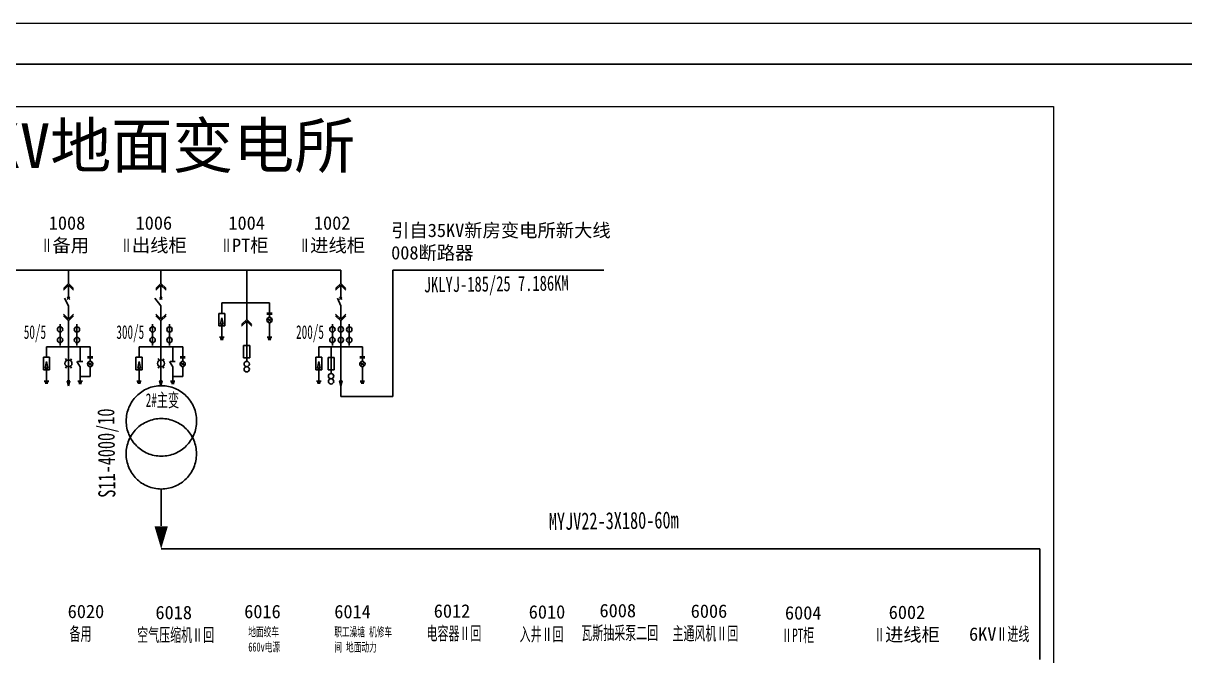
# Model space of a CAD drawing. Header units: millimetres. Extents: x -10061 to 3337, y -3023 to -418.
# Drawn here: x -9066.7 to -8685, y -2286.2 to -2078.4 of the extents above; entities that cross this region are included whole.
import ezdxf
from ezdxf.lldxf.tags import DXFTag

# ---------------------------------------------------------------- set-up
doc = ezdxf.new("R2010")
doc.units = ezdxf.units.MM
doc.linetypes.add('ACAD_ISO04W100', pattern=[30, 24, -3, 0, -3])
doc.layers.add('图框内框', color=16, linetype='Continuous', lineweight=100)
doc.layers.add('粗实线', color=7, linetype='Continuous', lineweight=30)
doc.styles.add('_宋体', font='', dxfattribs={"width": 0.6})
doc.styles.get("Standard").update_dxf_attribs({"font": 'txt', "bigfont": 'gbcbig.shx'})
doc.styles.add('仿宋_GB2312', font='', dxfattribs={"width": 0.7, "height": 3})
doc.styles.get('_宋体').set_extended_font_data('SimSun')
doc.styles.get('仿宋_GB2312').set_extended_font_data('FangSong_GB2312')
tags = doc.linetypes.add('ACAD_ISO02W100', pattern=[15, 12, -3]).pattern_tags.tags
tags[6:7] = [DXFTag(74, 4), DXFTag(75, 0), DXFTag(340, '0'), DXFTag(46, 1.0), DXFTag(50, 0.0), DXFTag(44, 0.0), DXFTag(45, 0.0)]
tags[4:5] = [DXFTag(74, 4), DXFTag(75, 0), DXFTag(340, '0'), DXFTag(46, 1.0), DXFTag(50, 0.0), DXFTag(44, 0.0), DXFTag(45, 0.0)]

msp = doc.modelspace()

# ---------------------------------------------------------------- linework, layer by layer
at = {"color": 0, "lineweight": -3}
msp.add_line((-10060.78, -2078.4), (-8149.48, -2078.4), dxfattribs=at)
at = {"layer": '图框内框', "color": 0, "lineweight": 30}
msp.add_line((-10043.2, -2091.86), (-8165.88, -2091.86), dxfattribs=at)
at = {"layer": '图框内框', "color": 0, "linetype": 'ACAD_ISO02W100', "lineweight": -3}
for p, q in [((-9457.16, -2105.76), (-8728.06, -2105.76)), ((-8728.06, -2105.76), (-8728.06, -2332.34))]:
    msp.add_line(p, q, dxfattribs=at)
at = {"layer": '粗实线', "color": 0, "ltscale": 25}
for p, q in [((-8962.39, -2159.51), (-9077.67, -2159.51)), ((-9051.88, -2159.51), (-9051.88, -2163.89)), ((-9021.46, -2159.51), (-9021.46, -2163.89)), ((-8993.28, -2159.51), (-8993.28, -2175.79)), ((-8962.39, -2159.51), (-8962.39, -2163.89)), ((-8945.22, -2159.51), (-8945.22, -2201.09)), ((-8945.22, -2159.51), (-8875.93, -2159.51)), ((-9051.88, -2163.89), (-9053.54, -2165.52)), ((-9051.88, -2164.42), (-9053.54, -2166.06)), ((-9051.88, -2163.89), (-9050.21, -2165.52)), ((-9051.88, -2164.42), (-9050.21, -2166.06)), ((-9051.88, -2164.42), (-9051.88, -2168.79)), ((-9021.46, -2163.89), (-9023.12, -2165.52)), ((-9021.46, -2164.42), (-9023.12, -2166.06)), ((-9021.46, -2163.89), (-9019.8, -2165.52)), ((-9021.46, -2164.42), (-9019.8, -2166.06)), ((-9021.46, -2164.42), (-9021.46, -2168.79)), ((-8962.39, -2163.89), (-8964.05, -2165.52)), ((-8962.39, -2164.42), (-8964.05, -2166.06)), ((-8962.39, -2163.89), (-8960.72, -2165.52)), ((-8962.39, -2164.42), (-8960.72, -2166.06)), ((-8962.39, -2164.42), (-8962.39, -2168.79)), ((-9051.88, -2168.79), (-9052.29, -2168.39)), ((-9051.88, -2168.79), (-9051.46, -2168.39)), ((-9021.46, -2168.79), (-9021.88, -2168.39)), ((-9021.46, -2168.79), (-9021.04, -2168.39)), ((-8962.39, -2168.79), (-8962.8, -2168.39)), ((-8962.39, -2168.79), (-8961.97, -2168.39)), ((-9051.88, -2171.29), (-9053.17, -2168.79)), ((-9051.88, -2168.79), (-9052.29, -2169.2)), ((-9051.88, -2168.79), (-9051.46, -2169.2)), ((-9051.88, -2171.29), (-9051.88, -2175.66)), ((-9021.46, -2171.29), (-9023.49, -2168.79)), ((-9021.46, -2168.79), (-9021.88, -2169.2)), ((-9021.46, -2168.79), (-9021.04, -2169.2)), ((-9021.46, -2171.29), (-9021.46, -2175.66)), ((-8985.79, -2170.27), (-9001.47, -2170.27)), ((-9001.47, -2170.27), (-9001.47, -2173.77)), ((-8985.79, -2170.27), (-8985.79, -2173.66)), ((-8962.39, -2171.29), (-8963.47, -2168.79)), ((-8962.39, -2168.79), (-8962.8, -2169.2)), ((-8962.39, -2168.79), (-8961.97, -2169.2)), ((-8962.39, -2171.29), (-8962.39, -2175.66)), ((-9051.88, -2175.65), (-9053.54, -2174.01)), ((-9051.88, -2176.19), (-9053.54, -2174.55)), ((-9051.88, -2175.65), (-9050.21, -2174.01)), ((-9051.88, -2176.19), (-9050.21, -2174.55)), ((-9021.46, -2175.65), (-9023.12, -2174.01)), ((-9021.46, -2176.19), (-9023.12, -2174.55)), ((-9021.46, -2175.65), (-9019.8, -2174.01)), ((-9021.46, -2176.19), (-9019.8, -2174.55)), ((-9002.49, -2173.77), (-9002.49, -2177.85)), ((-9001.47, -2173.77), (-9002.49, -2173.77)), ((-9001.47, -2175.16), (-9001.92, -2177.32)), ((-9001.47, -2173.77), (-9000.45, -2173.77)), ((-9001.02, -2177.32), (-9001.47, -2175.16)), ((-9000.45, -2173.77), (-9000.45, -2177.85)), ((-8993.28, -2175.79), (-8994.94, -2177.42)), ((-8993.28, -2175.79), (-8991.61, -2177.42)), ((-8985.79, -2173.66), (-8986.63, -2173.66)), ((-8985.79, -2173.97), (-8986.63, -2173.97)), ((-8986.5, -2175.44), (-8985.09, -2176.47)), ((-8986.4, -2176.58), (-8985.17, -2175.34)), ((-8985.79, -2173.66), (-8984.95, -2173.66)), ((-8985.79, -2173.97), (-8984.95, -2173.97)), ((-8985.79, -2175.08), (-8985.79, -2173.97)), ((-8962.39, -2175.65), (-8964.05, -2174.01)), ((-8962.39, -2176.19), (-8964.05, -2174.55)), ((-8962.39, -2175.65), (-8960.72, -2174.01)), ((-8962.39, -2176.19), (-8960.72, -2174.55)), ((-9054.62, -2177.24), (-9054.62, -2184.24)), ((-9051.88, -2184.69), (-9051.88, -2176.19)), ((-9049.08, -2177.28), (-9049.08, -2184.28)), ((-9024.2, -2177.24), (-9024.2, -2184.24)), ((-9021.46, -2184.69), (-9021.46, -2176.19)), ((-9018.66, -2177.28), (-9018.66, -2184.28)), ((-9000.45, -2177.85), (-9002.49, -2177.85)), ((-9001.02, -2177.32), (-9001.92, -2177.32)), ((-9001.47, -2177.32), (-9001.47, -2181.6)), ((-8993.28, -2176.33), (-8994.94, -2177.96)), ((-8993.28, -2176.33), (-8991.61, -2177.96)), ((-8993.28, -2176.33), (-8993.28, -2180.7)), ((-8985.79, -2176.83), (-8985.79, -2181.6)), ((-8965.13, -2177.24), (-8965.13, -2184.24)), ((-8962.39, -2184.69), (-8962.39, -2176.19)), ((-8959.59, -2177.28), (-8959.59, -2184.28)), ((-9001.47, -2181.6), (-9002.2, -2181.6)), ((-9001.47, -2181.94), (-9002.05, -2181.94)), ((-9001.47, -2182.29), (-9001.9, -2182.29)), ((-9001.47, -2181.6), (-9000.74, -2181.6)), ((-9001.47, -2181.94), (-9000.88, -2181.94)), ((-9001.47, -2182.29), (-9001.03, -2182.29)), ((-8993.28, -2180.7), (-8993.28, -2189.51)), ((-8985.79, -2181.6), (-8986.52, -2181.6)), ((-8985.79, -2181.94), (-8986.37, -2181.94)), ((-8985.79, -2182.29), (-8986.22, -2182.29)), ((-8985.79, -2181.6), (-8985.06, -2181.6)), ((-8985.79, -2181.94), (-8985.2, -2181.94)), ((-8985.79, -2182.29), (-8985.35, -2182.29)), ((-9051.88, -2184.69), (-9059.08, -2184.69)), ((-9059.08, -2184.69), (-9059.08, -2188.18)), ((-9051.88, -2184.69), (-9051.88, -2189.81)), ((-9051.88, -2184.69), (-9044.74, -2184.69)), ((-9048.02, -2184.69), (-9048.02, -2189.49)), ((-9044.74, -2184.69), (-9044.74, -2188.07)), ((-9021.46, -2184.69), (-9028.67, -2184.69)), ((-9028.67, -2184.69), (-9028.67, -2188.18)), ((-9021.46, -2184.69), (-9021.46, -2189.81)), ((-9021.46, -2184.69), (-9014.33, -2184.69)), ((-9017.6, -2184.69), (-9017.6, -2189.49)), ((-9014.33, -2184.69), (-9014.33, -2188.07)), ((-8993.28, -2184.25), (-8994.3, -2184.25)), ((-8994.3, -2184.25), (-8994.3, -2188.33)), ((-8993.28, -2184.25), (-8992.26, -2184.25)), ((-8992.26, -2184.25), (-8992.26, -2188.33)), ((-8962.39, -2184.69), (-8969.59, -2184.69)), ((-8969.59, -2184.69), (-8969.59, -2188.18)), ((-8965.55, -2184.69), (-8965.55, -2193.5)), ((-8962.39, -2184.69), (-8962.39, -2189.81)), ((-8962.39, -2184.69), (-8955.25, -2184.69)), ((-8955.25, -2184.69), (-8955.25, -2188.07)), ((-9060.1, -2188.18), (-9060.1, -2192.26)), ((-9059.08, -2188.18), (-9060.1, -2188.18)), ((-9059.08, -2189.58), (-9059.53, -2191.73)), ((-9059.08, -2188.18), (-9058.06, -2188.18)), ((-9058.63, -2191.73), (-9059.08, -2189.58)), ((-9058.06, -2188.18), (-9058.06, -2192.26)), ((-9052.47, -2189.21), (-9052.84, -2188.6)), ((-9052.47, -2191.15), (-9052.84, -2191.76)), ((-9051.88, -2189.81), (-9051.88, -2196.71)), ((-9051.24, -2189.22), (-9050.88, -2188.65)), ((-9051.24, -2191.14), (-9050.88, -2191.7)), ((-9048.02, -2191.3), (-9049.07, -2189.58)), ((-9048.02, -2189.58), (-9048.86, -2189.58)), ((-9048.02, -2189.58), (-9047.18, -2189.58)), ((-9048.02, -2191.29), (-9048.02, -2196.01)), ((-9044.74, -2188.07), (-9045.58, -2188.07)), ((-9044.74, -2188.38), (-9045.58, -2188.38)), ((-9045.45, -2189.86), (-9044.04, -2190.89)), ((-9045.35, -2191), (-9044.13, -2189.75)), ((-9044.74, -2188.07), (-9043.9, -2188.07)), ((-9044.74, -2188.38), (-9043.9, -2188.38)), ((-9044.74, -2189.5), (-9044.74, -2188.38)), ((-9044.74, -2191.25), (-9044.74, -2194.53)), ((-9029.69, -2188.18), (-9029.69, -2192.26)), ((-9028.67, -2188.18), (-9029.69, -2188.18)), ((-9028.67, -2189.58), (-9029.11, -2191.73)), ((-9028.67, -2188.18), (-9027.65, -2188.18)), ((-9028.22, -2191.73), (-9028.67, -2189.58)), ((-9027.65, -2188.18), (-9027.65, -2192.26)), ((-9022.05, -2189.21), (-9022.42, -2188.6)), ((-9022.05, -2191.15), (-9022.42, -2191.76)), ((-9021.46, -2189.81), (-9021.46, -2196.71)), ((-9020.82, -2189.22), (-9020.47, -2188.65)), ((-9020.82, -2191.14), (-9020.47, -2191.7)), ((-9017.6, -2191.3), (-9018.65, -2189.58)), ((-9017.6, -2189.58), (-9018.44, -2189.58)), ((-9017.6, -2189.58), (-9016.77, -2189.58)), ((-9017.6, -2191.29), (-9017.6, -2196.01)), ((-9014.33, -2188.07), (-9015.16, -2188.07)), ((-9014.33, -2188.38), (-9015.16, -2188.38)), ((-9015.04, -2189.86), (-9013.63, -2190.89)), ((-9014.94, -2191), (-9013.71, -2189.75)), ((-9014.33, -2188.07), (-9013.49, -2188.07)), ((-9014.33, -2188.38), (-9013.49, -2188.38)), ((-9014.33, -2189.5), (-9014.33, -2188.38)), ((-9014.33, -2191.25), (-9014.33, -2194.53)), ((-8994.3, -2188.33), (-8992.26, -2188.33)), ((-8970.61, -2188.18), (-8970.61, -2192.26)), ((-8969.59, -2188.18), (-8970.61, -2188.18)), ((-8969.59, -2189.58), (-8970.04, -2191.73)), ((-8969.59, -2188.18), (-8968.57, -2188.18)), ((-8969.14, -2191.73), (-8969.59, -2189.58)), ((-8968.57, -2188.18), (-8968.57, -2192.26)), ((-8966.56, -2188.24), (-8966.56, -2192.32)), ((-8965.54, -2188.24), (-8966.56, -2188.24)), ((-8965.54, -2188.24), (-8964.52, -2188.24)), ((-8964.52, -2188.24), (-8964.52, -2192.32)), ((-8962.39, -2189.81), (-8962.39, -2196.71)), ((-8955.25, -2188.07), (-8956.09, -2188.07)), ((-8955.25, -2188.38), (-8956.09, -2188.38)), ((-8955.96, -2189.86), (-8954.55, -2190.89)), ((-8955.86, -2191), (-8954.64, -2189.75)), ((-8955.25, -2188.07), (-8954.41, -2188.07)), ((-8955.25, -2188.38), (-8954.41, -2188.38)), ((-8955.25, -2189.5), (-8955.25, -2188.38)), ((-8955.25, -2191.25), (-8955.25, -2196.01)), ((-9058.06, -2192.26), (-9060.1, -2192.26)), ((-9058.63, -2191.73), (-9059.53, -2191.73)), ((-9059.08, -2191.73), (-9059.08, -2196.01)), ((-9048.02, -2194.53), (-9044.74, -2194.53)), ((-9027.65, -2192.26), (-9029.69, -2192.26)), ((-9028.22, -2191.73), (-9029.11, -2191.73)), ((-9028.67, -2191.73), (-9028.67, -2196.01)), ((-9017.6, -2194.53), (-9014.33, -2194.53)), ((-8968.57, -2192.26), (-8970.61, -2192.26)), ((-8969.14, -2191.73), (-8970.04, -2191.73)), ((-8969.59, -2191.73), (-8969.59, -2196.01)), ((-8964.52, -2192.32), (-8966.56, -2192.32)), ((-9059.08, -2196.01), (-9059.81, -2196.01)), ((-9059.08, -2196.36), (-9059.66, -2196.36)), ((-9059.08, -2196.71), (-9059.52, -2196.71)), ((-9059.08, -2196.01), (-9058.35, -2196.01)), ((-9059.08, -2196.36), (-9058.5, -2196.36)), ((-9059.08, -2196.71), (-9058.64, -2196.71)), ((-9051.88, -2195.91), (-9052.31, -2195.91)), ((-9052.31, -2195.91), (-9051.88, -2197.51)), ((-9051.88, -2195.91), (-9051.44, -2195.91)), ((-9051.88, -2197.51), (-9051.44, -2195.91)), ((-9048.01, -2196.04), (-9048.74, -2196.04)), ((-9048.01, -2196.39), (-9048.59, -2196.39)), ((-9048.01, -2196.74), (-9048.44, -2196.74)), ((-9048.01, -2196.04), (-9047.28, -2196.04)), ((-9048.01, -2196.39), (-9047.42, -2196.39)), ((-9048.01, -2196.74), (-9047.57, -2196.74)), ((-9028.67, -2196.01), (-9029.39, -2196.01)), ((-9028.67, -2196.36), (-9029.25, -2196.36)), ((-9028.67, -2196.71), (-9029.1, -2196.71)), ((-9028.67, -2196.01), (-9027.94, -2196.01)), ((-9028.67, -2196.36), (-9028.08, -2196.36)), ((-9028.67, -2196.71), (-9028.23, -2196.71)), ((-9021.46, -2195.91), (-9021.9, -2195.91)), ((-9021.9, -2195.91), (-9021.46, -2197.51)), ((-9021.46, -2195.91), (-9021.02, -2195.91)), ((-9021.46, -2197.51), (-9021.02, -2195.91)), ((-9017.59, -2196.04), (-9018.32, -2196.04)), ((-9017.59, -2196.39), (-9018.17, -2196.39)), ((-9017.59, -2196.74), (-9018.03, -2196.74)), ((-9017.59, -2196.04), (-9016.86, -2196.04)), ((-9017.59, -2196.39), (-9017.01, -2196.39)), ((-9017.59, -2196.74), (-9017.15, -2196.74)), ((-8969.59, -2196.01), (-8970.32, -2196.01)), ((-8969.59, -2196.36), (-8970.17, -2196.36)), ((-8969.59, -2196.71), (-8970.03, -2196.71)), ((-8969.59, -2196.01), (-8968.86, -2196.01)), ((-8969.59, -2196.36), (-8969.01, -2196.36)), ((-8969.59, -2196.71), (-8969.15, -2196.71)), ((-8962.39, -2195.91), (-8962.82, -2195.91)), ((-8962.82, -2195.91), (-8962.39, -2197.51)), ((-8962.39, -2195.91), (-8961.95, -2195.91)), ((-8962.39, -2197.51), (-8961.95, -2195.91)), ((-8962.39, -2201.09), (-8962.39, -2197.51)), ((-8955.25, -2196.01), (-8955.98, -2196.01)), ((-8955.25, -2196.36), (-8955.83, -2196.36)), ((-8955.25, -2196.71), (-8955.69, -2196.71)), ((-8955.25, -2196.01), (-8954.52, -2196.01)), ((-8955.25, -2196.36), (-8954.67, -2196.36)), ((-8955.25, -2196.71), (-8954.81, -2196.71)), ((-8945.22, -2201.09), (-8962.39, -2201.09)), ((-9021.39, -2251.13), (-8732.65, -2251.13)), ((-8732.65, -2287.43), (-8732.65, -2251.13))]:
    msp.add_line(p, q, dxfattribs=at)
at = {"layer": '粗实线', "color": 7, "linetype": 'ACAD_ISO04W100', "ltscale": 25}
msp.add_line((-9021.35, -2231.45), (-9021.35, -2243.57), dxfattribs=at)
at = {"layer": '粗实线', "color": 0, "ltscale": 25}
msp.add_lwpolyline([(-9021.39, -2243.68, 4.41, 0, 0), (-9021.39, -2251.13, 0, 0, 0)], format="xyseb", dxfattribs=at)
for centre, radius in [((-8985.79, -2175.95), 0.874), ((-9054.62, -2179.01), 0.874), ((-9049.08, -2179.05), 0.874), ((-9024.2, -2179.01), 0.874), ((-9018.66, -2179.05), 0.874), ((-8965.13, -2179.01), 0.874), ((-8962.36, -2179.01), 0.874), ((-8959.59, -2179.05), 0.874), ((-9054.62, -2182.47), 0.874), ((-9049.08, -2182.51), 0.874), ((-9024.2, -2182.47), 0.874), ((-9018.66, -2182.51), 0.874), ((-8965.13, -2182.47), 0.874), ((-8962.36, -2182.47), 0.874), ((-8959.59, -2182.51), 0.874), ((-9051.86, -2190.18), 1.15), ((-9044.74, -2190.37), 0.874), ((-9021.44, -2190.18), 1.15), ((-9014.33, -2190.37), 0.874), ((-8993.28, -2190.38), 0.874), ((-8993.28, -2192.11), 0.874), ((-8955.26, -2190.37), 0.874), ((-8965.55, -2194.37), 0.874), ((-8965.55, -2196.1), 0.874)]:
    msp.add_circle(centre, radius, dxfattribs=at)
at = {"layer": '粗实线', "color": 7, "linetype": 'ACAD_ISO04W100', "ltscale": 25}
for centre in [(-9021.32, -2209.08), (-9021.35, -2219.88)]:
    msp.add_circle(centre, 11.57, dxfattribs=at)

# ---------------------------------------------------------------- texts
at = {"color": 0, "lineweight": 15}
for s, insert, char_height, width, attachment_point in [('{\\fFangSong|b1|i0|c134|p49;大坝田煤矿10KV/6KV地面变电所}', (-9238.1, -2111.25), 14.7, 315.5648, 1), ('{\\fFangSong|b0|i0|c134|p49; 1008\\P\\fSimSun|b0|i0|c134|p2;\\W0.6; Ⅱ\\fFangSong|b0|i0|c134|p49;\\W1;备用}', (-9053.84, -2141.83), 4.41, 26.1003, 2), ('{\\fFangSong|b0|i0|c134|p49;1006\\P\\fSimSun|b0|i0|c134|p2;\\W0.6;Ⅱ\\fFangSong|b0|i0|c134|p49;\\W1;出线柜}', (-9023.8, -2141.83), 4.41, 26.1003, 2), ('{\\fFangSong|b0|i0|c134|p49; 1004\\P\\fSimSun|b0|i0|c134|p2;\\W0.6; Ⅱ\\fFangSong|b0|i0|c134|p49;\\W1;PT柜}', (-8994.8, -2141.83), 4.41, 23.2615, 2), ('{\\fFangSong|b0|i0|c134|p49;1002\\P\\fSimSun|b0|i0|c134|p2;\\W0.6;Ⅱ\\fFangSong|b0|i0|c134|p49;\\W1;进线柜}', (-8965.2, -2141.83), 4.41, 23.2615, 2), ('{\\fFangSong|b0|i0|c134|p49;引自35KV新房变电所新大线008断路器}', (-8945.81, -2144.25), 4.41, 76.7415, 1), ('{\\fFangSong|b0|i0|c134|p49; 6020\\P\\fSimSun|b0|i0|c134|p2;\\W0.6;  备用}', (-9055.12, -2269.46), 4.41, 23.2615, 1), ('{\\fFangSong|b0|i0|c134|p49;  6018\\P\\fSimSun|b0|i0|c134|p2;\\W0.6;空气压缩机Ⅱ回}', (-9029.27, -2269.82), 4.41, 28.9487, 1), ('{\\fFangSong|b0|i0|c134|p49;6016\\P\\fSimSun|b0|i0|c134|p2;\\H0.6803x;\\W0.6; 地面绞车\\P 660v电源}', (-8994.1, -2269.49), 4.41, 20.0655, 1), ('{\\fFangSong|b0|i0|c134|p49;6014\\P\\fSimSun|b0|i0|c134|p2;\\H0.6803x;\\W0.6;职工澡塘 机修车间 地面动力}', (-8964.49, -2269.52), 4.41, 19.2576, 1), ('{\\fFangSong|b0|i0|c134|p49;  6012\\P\\fSimSun|b0|i0|c134|p2;\\W0.6;  电容器Ⅱ回}', (-8937.8, -2269.32), 4.41, 23.2615, 1), ('{\\fFangSong|b0|i0|c134|p49; 6010\\P\\fSimSun|b0|i0|c134|p2;\\W0.6;入井Ⅱ回}', (-8903.59, -2269.62), 4.41, 23.2615, 1), ('{\\fFangSong|b0|i0|c134|p49;  6008\\P\\fSimSun|b0|i0|c134|p2;\\W0.6;瓦斯抽采泵二回}', (-8883.32, -2269.19), 4.41, 26.0311, 1), ('{\\fFangSong|b0|i0|c134|p49;  6006\\P\\fSimSun|b0|i0|c134|p2;\\W0.6;主通风机Ⅱ回}', (-8853.35, -2269.36), 4.41, 23.2615, 1), ('{\\fFangSong|b0|i0|c134|p49; 6004\\P\\fSimSun|b0|i0|c134|p2;\\W0.6; ⅡPT柜}', (-8819.37, -2269.93), 4.41, 23.2615, 1), ('{\\fFangSong|b0|i0|c134|p49;6002\\P\\fSimSun|b0|i0|c134|p2;\\W0.6;Ⅱ\\fFangSong|b0|i0|c134|p49;\\W1;进线柜}', (-8776.27, -2269.75), 4.41, 23.2615, 2), ('{\\fFangSong|b0|i0|c134|p49;6KV\\fSimSun|b0|i0|c134|p2;\\W0.6;Ⅱ进线}', (-8736.04, -2276.91), 4.41, 44.9518, 3)]:
    msp.add_mtext(s, dxfattribs=dict(at, insert=insert, char_height=char_height, width=width, attachment_point=attachment_point))
at = {"color": 7, "lineweight": 15, "width": 123.9863, "attachment_point": 5, "style": '仿宋_GB2312'}
for s, insert, char_height, rotation in [('JKLYJ-185/25 7.186KM', (-8911.27, -2164.63), 5, 0.7515), ('S11-4000/10', (-9038.74, -2219.65), 5.6, 90.7515), ('MYJV22-3X180-60m', (-8872.64, -2241.88), 5.6, 0.7515)]:
    msp.add_mtext(s, dxfattribs=dict(at, insert=insert, char_height=char_height, rotation=rotation))
at = {"layer": '粗实线', "color": 0, "ltscale": 25, "char_height": 4.483, "attachment_point": 1, "style": '_宋体'}
for s, insert, width in [('50/5', (-9066.54, -2177.63), 7.5752), ('300/5', (-9036.12, -2177.63), 7.5752), ('200/5', (-8977.05, -2177.63), 7.5752), ('2#主变', (-9026.47, -2199.99), 35.3364)]:
    msp.add_mtext(s, dxfattribs=dict(at, insert=insert, width=width))

doc.saveas('drawing.dxf')
